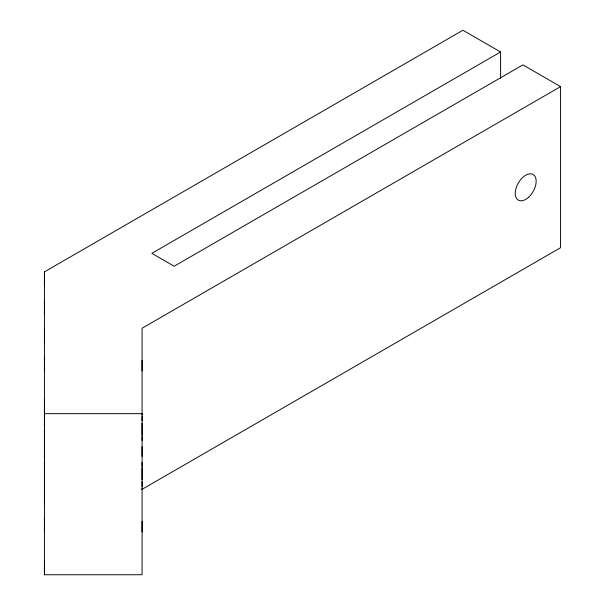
<?xml version="1.0" encoding="UTF-8"?>
<svg xmlns="http://www.w3.org/2000/svg" width="605" height="605" viewBox="0 0 605 605"><rect width="100%" height="100%" fill="white"/><g stroke="black" fill="none" stroke-linecap="round" stroke-linejoin="round"><path stroke-width="0.91" d="M142.077 489.324L560.57 247.71L560.57 86.628L142.077 328.243L142.077 574.75L44.43 574.75L44.43 560.57M44.43 532.211L44.43 518.031M44.43 503.852L44.43 489.672M44.43 488.19L44.43 484.537M44.43 483.713L44.43 481.535M44.43 479.757L44.43 477.08M44.43 475.492L44.43 460.821M44.43 458.166L44.43 454.121M44.43 452.933L44.43 428.718M44.43 425.912L44.43 420.732M44.43 419.28L44.43 417.367M44.43 416.467L44.43 399.489M44.43 371.13L44.43 356.95M44.43 342.77L44.43 328.591M44.43 314.411L44.43 300.231M44.43 286.044L44.43 271.864L462.923 30.25L500.592 51.992L500.592 78.219M142.077 532.037L142.077 521.359M142.077 489.392L142.077 488.076M142.077 486.412L142.077 484.431M142.077 483.713L142.077 481.709M142.077 479.697L142.077 476.876M142.077 476.317L142.077 467.703M142.077 466.281L142.077 462.492M142.077 456.389L142.077 446.603M142.077 440.5L142.077 436.712M142.077 435.29L142.077 426.684M142.077 426.117L142.077 423.303M142.077 420.823L142.077 416.58M142.077 414.917L142.077 413.608M142.077 370.956L142.077 360.277M500.592 51.992L151.84 253.344L174.164 266.23L522.909 64.879L560.57 86.628M44.43 413.669L142.077 413.669M44.43 271.864L44.43 574.75M528.407 197.412A14.8 8.546 -60 0 0 533.096 174.49A14.8 8.546 -60 0 0 515.596 190.008A14.8 8.546 -60 0 0 528.407 197.412"/></g></svg>
